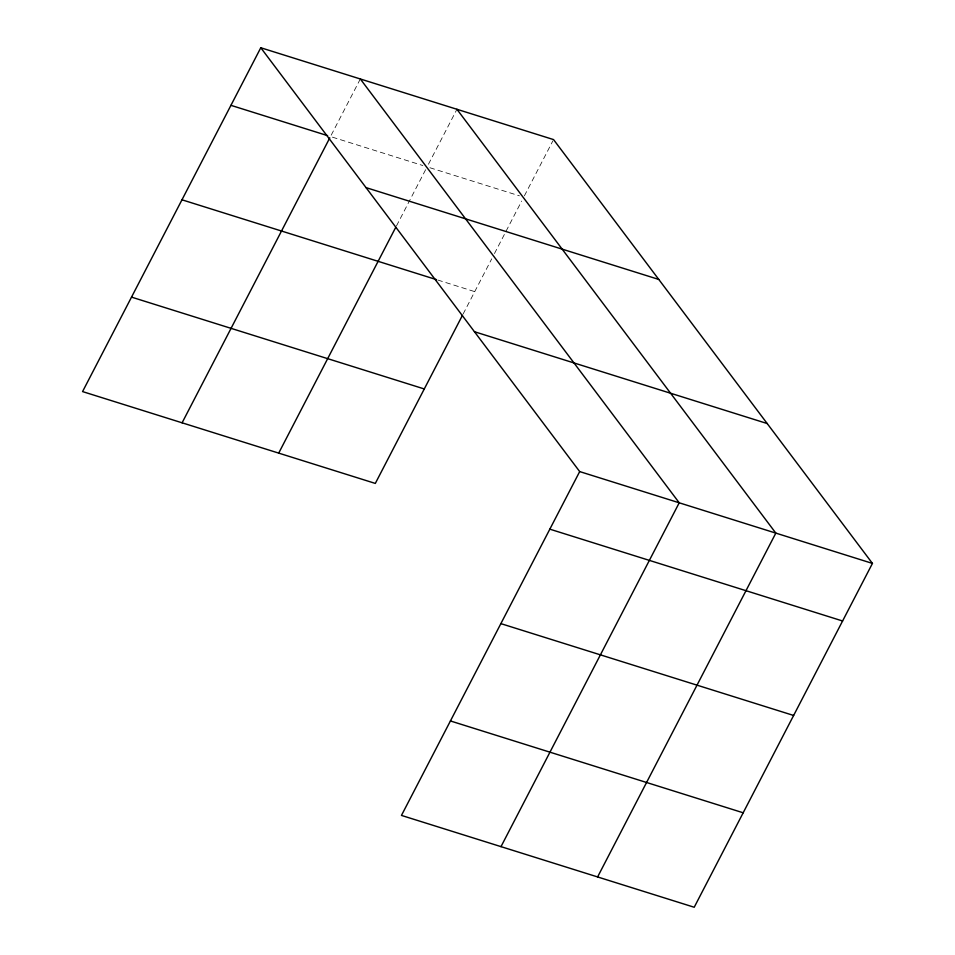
<?xml version="1.0" encoding="UTF-8"?>
<svg xmlns="http://www.w3.org/2000/svg" width="955" height="955" viewBox="0 0 955 955"><rect width="100%" height="100%" fill="white"/><g stroke="black" fill="none" stroke-linecap="round" stroke-linejoin="round"><path stroke-width="0.72" stroke-dasharray="4.78 3.58" d="M360.322 78.967L330.478 136.553L422.826 165.525M396.48 225.905L426.408 168.175M428.449 164.236L456.932 109.276M463.139 313.992L491.73 258.829M494.451 253.576L505.338 232.59M506.019 231.277L521.657 201.099M524.379 195.859L552.861 140.886M429.929 167.746L519.436 195.823M437.796 280.042L474.731 291.633"/><path stroke-width="1.43" d="M260.787 47.75L579.685 471.579L401.458 815.415L694.213 907.25L872.44 563.414L553.542 139.585L260.787 47.75L82.56 391.586L375.315 483.421L462.459 315.305M182.095 422.814L329.797 137.866M278.705 453.112L395.8 227.206M500.993 846.643L679.22 502.796L360.322 78.967M597.603 876.941L775.83 533.105L456.932 109.276M230.943 105.337L327.637 135.658M366.028 187.61L658.783 279.445M181.975 199.798L436.375 279.6M474.444 331.719L767.211 423.543M131.527 297.124L424.283 388.96M579.685 471.579L872.44 563.414M549.841 529.165L842.597 620.989M500.874 623.627L793.629 715.462M450.426 720.953L743.181 812.789"/></g></svg>
